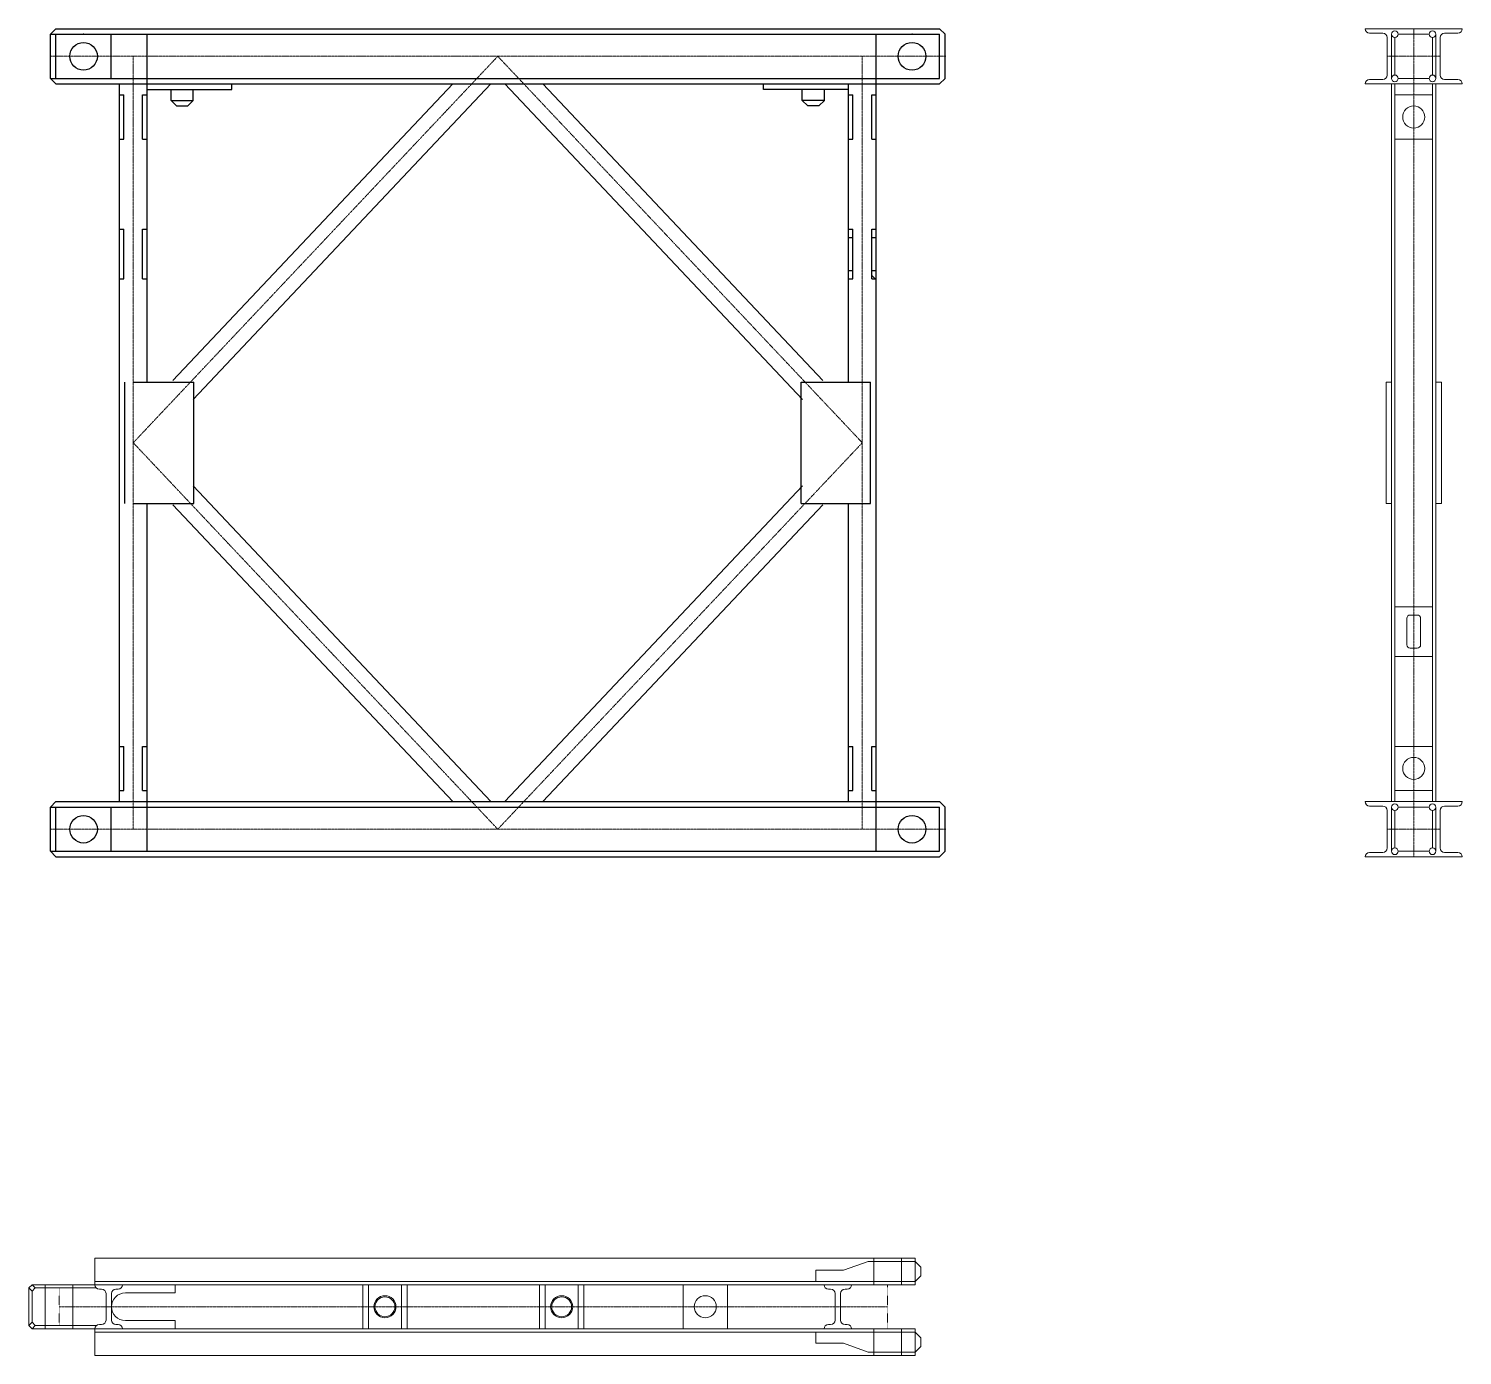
# Model space of a CAD drawing. Header units: millimetres. Extents: x 0 to 76984, y 0 to 13707.
# Drawn here: x 19478 to 22073, y 10974 to 13377 of the extents above; entities that cross this region are included whole.
import ezdxf

# ---------------------------------------------------------------- set-up
doc = ezdxf.new("R2010")
doc.units = ezdxf.units.MM
doc.linetypes.add('CENTER', pattern=[2, 1.25, -0.25, 0.25, -0.25])
for name, color, linetype, lineweight in [('2细实线', 5, 'Continuous', 18), ('3中心线', 6, 'CENTER', 18), ('5文本', 4, 'Continuous', 18), ('中心线', 6, 'CENTER', 9), ('粗实线', 1, 'Continuous', 30)]:
    doc.layers.add(name, color=color, linetype=linetype, lineweight=lineweight)

# ---------------------------------------------------------------- blocks, each defined once
blk = doc.blocks.new('1.5m贝雷block', base_point=(323.6, 3698.3, 0))
at = {"layer": '粗实线', "ltscale": 0.05}
h = blk.add_hatch(dxfattribs=at)
h.set_pattern_fill('ANSI31', color=256, scale=26.667, angle=89.484, style=0)
h.paths.add_polyline_path([(1716.6, 3295.3), (1708.6, 3295.3), (1708.6, 3310.3), (1716.6, 3310.3)])
h.paths.add_polyline_path([(1716.6, 3370.3), (1708.6, 3370.3), (1708.6, 3385.3), (1716.6, 3385.3)])
h.paths.add_polyline_path([(1758.6, 3295.3), (1750.6, 3295.3), (1750.6, 3310.3), (1758.6, 3310.3)])
h.paths.add_polyline_path([(1758.6, 3370.3), (1750.6, 3370.3), (1750.6, 3385.3), (1758.6, 3385.3)])
at = {"layer": '中心线'}
for p, q in [((1883.6, 3698.3, 0), (263.6, 3698.3, 0)), ((413.6, 3698.3, 0), (413.6, 2298.3, 0)), ((1073.6, 3698.3, 0), (413.6, 2998.3, 0)), ((1073.6, 3698.3, 0), (1733.6, 2998.3, 0)), ((1733.6, 3698.3, 0), (1733.6, 2298.3, 0)), ((1073.6, 2298.3, 0), (413.6, 2998.3, 0)), ((1073.6, 2298.3, 0), (1733.6, 2998.3, 0)), ((1883.6, 2298.3, 0), (263.6, 2298.3, 0))]:
    blk.add_line(p, q, dxfattribs=at)
at = {"layer": '粗实线', "ltscale": 0.1}
for p, q in [((263.6, 3738.3, 0), (273.6, 3748.3, 0)), ((263.6, 3738.3, 0), (1873.6, 3738.3, 0)), ((263.6, 3658.3, 0), (263.6, 3738.3, 0)), ((273.6, 3748.3, 0), (1873.6, 3748.3, 0)), ((273.6, 3658.3, 0), (273.6, 3738.3, 0)), ((373.6, 3658.3, 0), (373.6, 3738.3, 0)), ((1873.6, 3748.3, 0), (1883.6, 3738.3, 0)), ((1873.6, 3658.3, 0), (1873.6, 3738.3, 0)), ((1883.6, 3658.3, 0), (1883.6, 3738.3, 0)), ((263.6, 3658.3, 0), (1873.6, 3658.3, 0)), ((263.6, 3658.3, 0), (273.6, 3648.3, 0)), ((273.6, 3648.3, 0), (1873.6, 3648.3, 0)), ((438.6, 3638.3, 0), (592.2, 3638.3, 0)), ((1708.6, 3638.3, 0), (1554.9, 3638.3, 0)), ((1873.6, 3648.3, 0), (1883.6, 3658.3, 0)), ((388.6, 3628.3, 0), (396.6, 3628.3, 0)), ((430.6, 3628.3, 0), (438.6, 3628.3, 0)), ((482.2, 3618.3, 0), (522.2, 3618.3, 0)), ((492.2, 3608.3, 0), (512.2, 3608.3, 0)), ((1664.9, 3618.3, 0), (1624.9, 3618.3, 0)), ((1654.9, 3608.3, 0), (1634.9, 3608.3, 0)), ((1708.6, 3628.3, 0), (1716.6, 3628.3, 0)), ((1750.6, 3628.3, 0), (1758.6, 3628.3, 0)), ((388.6, 3548.3, 0), (396.6, 3548.3, 0)), ((430.6, 3548.3, 0), (438.6, 3548.3, 0)), ((1708.6, 3548.3, 0), (1716.6, 3548.3, 0)), ((1750.6, 3548.3, 0), (1758.6, 3548.3, 0)), ((388.6, 3385.3, 0), (396.6, 3385.3, 0)), ((430.6, 3385.3, 0), (438.6, 3385.3, 0)), ((1708.6, 3385.3, 0), (1716.6, 3385.3, 0)), ((1750.6, 3385.3, 0), (1758.6, 3385.3, 0)), ((1708.6, 3370.3, 0), (1716.6, 3370.3, 0)), ((1750.6, 3370.3, 0), (1758.6, 3370.3, 0)), ((1708.6, 3310.3, 0), (1716.6, 3310.3, 0)), ((1750.6, 3310.3, 0), (1758.6, 3310.3, 0)), ((388.6, 3295.3, 0), (396.6, 3295.3, 0)), ((430.6, 3295.3, 0), (438.6, 3295.3, 0)), ((1708.6, 3295.3, 0), (1716.6, 3295.3, 0)), ((1750.6, 3295.3, 0), (1758.6, 3295.3, 0)), ((388.6, 2448.3, 0), (396.6, 2448.3, 0)), ((430.6, 2448.3, 0), (438.6, 2448.3, 0)), ((1708.6, 2448.3, 0), (1716.6, 2448.3, 0)), ((1750.6, 2448.3, 0), (1758.6, 2448.3, 0)), ((388.6, 2368.3, 0), (396.6, 2368.3, 0)), ((430.6, 2368.3, 0), (438.6, 2368.3, 0)), ((1708.6, 2368.3, 0), (1716.6, 2368.3, 0)), ((1750.6, 2368.3, 0), (1758.6, 2368.3, 0)), ((263.6, 2338.3, 0), (273.6, 2348.3, 0)), ((263.6, 2338.3, 0), (1873.6, 2338.3, 0)), ((263.6, 2258.3, 0), (263.6, 2338.3, 0)), ((273.6, 2348.3, 0), (1873.6, 2348.3, 0)), ((273.6, 2258.3, 0), (273.6, 2338.3, 0)), ((373.6, 2258.3, 0), (373.6, 2338.3, 0)), ((1873.6, 2348.3, 0), (1883.6, 2338.3, 0)), ((1873.6, 2258.3, 0), (1873.6, 2338.3, 0)), ((1883.6, 2258.3, 0), (1883.6, 2338.3, 0)), ((263.6, 2258.3, 0), (1873.6, 2258.3, 0)), ((263.6, 2258.3, 0), (273.6, 2248.3, 0)), ((1873.6, 2248.3, 0), (1883.6, 2258.3, 0)), ((273.6, 2248.3, 0), (1873.6, 2248.3, 0))]:
    blk.add_line(p, q, dxfattribs=at)
at = {"layer": '粗实线', "ltscale": 0.05}
for p, q in [((438.6, 3108.3, 0), (438.6, 3738.3, 0)), ((1758.6, 2258.3, 0), (1758.6, 3738.3, 0)), ((388.6, 2348.3, 0), (388.6, 3648.3, 0)), ((482.2, 3618.3, 0), (482.2, 3638.3, 0)), ((485.2, 3110.8, 0), (992.1, 3648.3, 0)), ((521.8, 3076.7, 0), (1060.8, 3648.3, 0)), ((522.2, 3618.3, 0), (522.2, 3638.3, 0)), ((592.2, 3638.3, 0), (592.2, 3648.3, 0)), ((1625.3, 3076.7, 0), (1086.4, 3648.3, 0)), ((1661.9, 3110.8, 0), (1155.1, 3648.3, 0)), ((1554.9, 3638.3, 0), (1554.9, 3648.3, 0)), ((1624.9, 3618.3, 0), (1624.9, 3638.3, 0)), ((1664.9, 3618.3, 0), (1664.9, 3638.3, 0)), ((1708.6, 3108.3, 0), (1708.6, 3648.3, 0)), ((1708.6, 3638.3, 0), (1708.6, 3648.3, 0)), ((396.6, 3548.3, 0), (396.6, 3628.3, 0)), ((430.6, 3548.3, 0), (430.6, 3628.3, 0)), ((492.2, 3608.3, 0), (482.2, 3618.3, 0)), ((512.2, 3608.3, 0), (522.2, 3618.3, 0)), ((1634.9, 3608.3, 0), (1624.9, 3618.3, 0)), ((1654.9, 3608.3, 0), (1664.9, 3618.3, 0)), ((1716.6, 3548.3, 0), (1716.6, 3628.3, 0)), ((1750.6, 3548.3, 0), (1750.6, 3628.3, 0)), ((396.6, 3295.3, 0), (396.6, 3385.3, 0)), ((430.6, 3295.3, 0), (430.6, 3385.3, 0)), ((1716.6, 3295.3, 0), (1716.6, 3385.3, 0)), ((1750.6, 3295.3, 0), (1750.6, 3385.3, 0)), ((398.6, 2888.3, 0), (398.6, 3108.3, 0)), ((413.6, 3108.3, 0), (523.6, 3108.3, 0)), ((523.6, 2888.3, 0), (523.6, 3108.3, 0)), ((1622.8, 2888.3, 0), (1622.8, 3108.3, 0)), ((1622.8, 3108.3, 0), (1748.6, 3108.3, 0)), ((1748.6, 2888.3, 0), (1748.6, 3108.3, 0)), ((521.8, 2920, 0), (1060.8, 2348.3, 0)), ((1625.3, 2920, 0), (1086.4, 2348.3, 0)), ((413.6, 2888.3, 0), (523.6, 2888.3, 0)), ((438.6, 2258.3, 0), (438.6, 2888.3, 0)), ((485.2, 2885.9, 0), (992.1, 2348.3, 0)), ((1661.9, 2885.9, 0), (1155.1, 2348.3, 0)), ((1622.8, 2888.3, 0), (1748.6, 2888.3, 0)), ((1708.6, 2348.3, 0), (1708.6, 2888.3, 0)), ((396.6, 2368.3, 0), (396.6, 2448.3, 0)), ((430.6, 2368.3, 0), (430.6, 2448.3, 0)), ((1716.6, 2368.3, 0), (1716.6, 2448.3, 0)), ((1750.6, 2368.3, 0), (1750.6, 2448.3, 0))]:
    blk.add_line(p, q, dxfattribs=at)
for centre in [(323.6, 3698.3, 0), (1823.6, 3698.3, 0), (323.6, 2298.3, 0), (1823.6, 2298.3, 0)]:
    blk.add_circle(centre, 25, dxfattribs=at)
for p in [(323.6, 3738.3, 0), (1823.6, 3738.3, 0), (1883.6, 3698.3, 0), (1883.6, 2298.3, 0)]:
    blk.add_point(p, dxfattribs=at)
blk = doc.blocks.new('1.5m贝雷平面block', base_point=(1819.2, 1581.8, 0))
at = {"layer": '2细实线', "color": 6, "lineweight": 5, "ltscale": 0.05, "extrusion": (1.00578e-09, 6.88475e-11, 1)}
for p, q in [((1884.2, 1669.8, 0), (1884.2, 1621.8, 0)), ((2298.8, 1669.8, 0), (1884.2, 1669.8, 0)), ((3369.2, 1669.8, 0), (2298.8, 1669.8, 0)), ((3284.2, 1663.8, 0), (3239.2, 1647.8, 0)), ((3369.2, 1663.8, 0), (3284.2, 1663.8, 0)), ((3294.2, 1669.8, 0), (3294.2, 1621.8, 0)), ((3344.2, 1669.8, 0), (3344.2, 1621.8, 0)), ((3369.2, 1621.8, 0), (3369.2, 1669.8, 0)), ((3379.2, 1653.8, 0), (3369.2, 1663.8, 0)), ((3239.2, 1647.8, 0), (3189.2, 1647.8, 0)), ((3189.2, 1647.8, 0), (3189.2, 1627.8, 0)), ((3379.2, 1637.8, 0), (3369.2, 1627.8, 0)), ((3379.2, 1637.8, 0), (3379.2, 1653.8, 0)), ((1764.2, 1615.8, 0), (1770.2, 1621.8, 0)), ((1770.2, 1609.8, 0), (1764.2, 1615.8, 0)), ((1764.2, 1547.8, 0), (1764.2, 1615.8, 0)), ((1776.2, 1615.8, 0), (1770.2, 1621.8, 0)), ((2298.8, 1621.8, 0), (1770.2, 1621.8, 0)), ((1770.2, 1609.8, 0), (1776.2, 1615.8, 0)), ((1770.2, 1553.8, 0), (1770.2, 1609.8, 0)), ((1886.9, 1615.8, 0), (1776.2, 1615.8, 0)), ((1794.2, 1541.8, 0), (1794.2, 1621.8, 0)), ((1844.2, 1541.8, 0), (1844.2, 1621.8, 0)), ((3369.2, 1627.8, 0), (1884.2, 1627.8, 0)), ((1896.2, 1613.8, 0), (1892.2, 1613.8, 0)), ((1926.2, 1613.8, 0), (1922.2, 1613.8, 0)), ((2029.2, 1621.8, 0), (2029.2, 1606.8, 0)), ((3369.2, 1621.8, 0), (2298.8, 1621.8, 0)), ((2369.2, 1541.8, 0), (2369.2, 1621.8, 0)), ((2379.2, 1541.8, 0), (2379.2, 1621.8, 0)), ((2439.2, 1541.8, 0), (2439.2, 1621.8, 0)), ((2449.2, 1541.8, 0), (2449.2, 1621.8, 0)), ((2689.2, 1541.8, 0), (2689.2, 1621.8, 0)), ((2699.2, 1541.8, 0), (2699.2, 1621.8, 0)), ((2759.2, 1541.8, 0), (2759.2, 1621.8, 0)), ((2769.2, 1541.8, 0), (2769.2, 1621.8, 0)), ((2949.2, 1541.8, 0), (2949.2, 1621.8, 0)), ((3029.2, 1541.8, 0), (3029.2, 1621.8, 0)), ((3216.2, 1613.8, 0), (3212.2, 1613.8, 0)), ((3246.2, 1613.8, 0), (3242.2, 1613.8, 0)), ((1904.2, 1557.8, 0), (1904.2, 1605.8, 0)), ((1914.2, 1557.8, 0), (1914.2, 1605.8, 0)), ((1939.2, 1606.8, 0), (2029.2, 1606.8, 0)), ((3224.2, 1557.8, 0), (3224.2, 1605.8, 0)), ((3234.2, 1557.8, 0), (3234.2, 1605.8, 0)), ((1770.2, 1553.8, 0), (1764.2, 1547.8, 0)), ((1770.2, 1541.8, 0), (1764.2, 1547.8, 0)), ((1776.2, 1547.8, 0), (1770.2, 1553.8, 0)), ((1776.2, 1547.8, 0), (1770.2, 1541.8, 0)), ((2298.8, 1541.8, 0), (1770.2, 1541.8, 0)), ((1886.9, 1547.8, 0), (1776.2, 1547.8, 0)), ((1884.2, 1541.8, 0), (1884.2, 1493.8, 0)), ((3369.2, 1535.8, 0), (1884.2, 1535.8, 0)), ((1896.2, 1549.8, 0), (1892.2, 1549.8, 0)), ((1926.2, 1549.8, 0), (1922.2, 1549.8, 0)), ((1939.2, 1556.8, 0), (2029.2, 1556.8, 0)), ((2029.2, 1556.8, 0), (2029.2, 1541.8, 0)), ((3369.2, 1541.8, 0), (2298.8, 1541.8, 0)), ((3189.2, 1515.8, 0), (3189.2, 1535.8, 0)), ((3216.2, 1549.8, 0), (3212.2, 1549.8, 0)), ((3246.2, 1549.8, 0), (3242.2, 1549.8, 0)), ((3294.2, 1493.8, 0), (3294.2, 1541.8, 0)), ((3344.2, 1493.8, 0), (3344.2, 1541.8, 0)), ((3369.2, 1493.8, 0), (3369.2, 1541.8, 0)), ((3379.2, 1525.8, 0), (3369.2, 1535.8, 0)), ((3239.2, 1515.8, 0), (3189.2, 1515.8, 0)), ((3284.2, 1499.8, 0), (3239.2, 1515.8, 0)), ((3379.2, 1509.8, 0), (3369.2, 1499.8, 0)), ((3379.2, 1509.8, 0), (3379.2, 1525.8, 0)), ((2298.8, 1493.8), (1884.2, 1493.8, 0)), ((3369.2, 1493.8, 0), (2298.8, 1493.8)), ((3369.2, 1499.8, 0), (3284.2, 1499.8, 0))]:
    blk.add_line(p, q, dxfattribs=at)
for centre, radius in [((2409.2, 1581.8, 0), 20), ((2409.2, 1581.8, 0), 18), ((2729.2, 1581.8, 0), 20), ((2729.2, 1581.8, 0), 18), ((2989.2, 1581.8, 0), 20)]:
    blk.add_circle(centre, radius, dxfattribs=at)
for centre, radius, start, end in [((1892.2, 1621.8, 0), 8, 180, 270), ((1896.2, 1605.8, 0), 8, 0, 90), ((1922.2, 1605.8, 0), 8, 90, 180), ((1926.2, 1621.8, 0), 8, 270, 0), ((3212.2, 1621.8, 0), 8, 180, 270), ((3216.2, 1605.8, 0), 8, 0, 90), ((3242.2, 1605.8, 0), 8, 90, 180), ((3246.2, 1621.8, 0), 8, 270, 0), ((1939.2, 1581.8, 0), 25, 90, 270), ((1896.2, 1557.8, 0), 8, 270, 0), ((1922.2, 1557.8, 0), 8, 180, 270), ((3216.2, 1557.8, 0), 8, 270, 0), ((3242.2, 1557.8, 0), 8, 180, 270), ((1892.2, 1541.8, 0), 8, 90, 180), ((1926.2, 1541.8, 0), 8, 0, 90), ((3212.2, 1541.8, 0), 8, 90, 180), ((3246.2, 1541.8, 0), 8, 0, 90)]:
    blk.add_arc(centre, radius, start, end, dxfattribs=at)
at = {"layer": '3中心线', "ltscale": 0.05, "extrusion": (1.00578e-09, 6.88475e-11, 1)}
for p, q in [((1819.2, 1547.8, 0), (1819.2, 1615.8, 0)), ((3319.2, 1541.8, 0), (3319.2, 1621.8, 0))]:
    blk.add_line(p, q, dxfattribs=at)
at = {"layer": '3中心线', "extrusion": (1.00578e-09, 6.88475e-11, 1)}
blk.add_line((3319.2, 1581.8, 0), (1819.2, 1581.8, 0), dxfattribs=at)
blk = doc.blocks.new('1.5m贝雷立面block', base_point=(2413.3, 3698.3, 0))
at = {"layer": '2细实线', "color": 6, "lineweight": 13}
for p, q in [((2453.3, 3748.3, 0), (2325.3, 3748.3, 0)), ((2501.3, 3748.3, 0), (2325.3, 3748.3, 0)), ((2333.3, 3740.3, 0), (2357.3, 3740.3, 0)), ((2373.3, 3738.3, 0), (2373.3, 3658.3, 0)), ((2441.3, 3738.3, 0), (2385.3, 3738.3, 0)), ((2453.3, 3738.3, 0), (2453.3, 3658.3, 0)), ((2493.3, 3740.3, 0), (2469.3, 3740.3, 0)), ((2365.3, 3732.3, 0), (2365.3, 3664.3, 0)), ((2379.3, 3732.3, 0), (2379.3, 3664.3, 0)), ((2447.3, 3732.3, 0), (2447.3, 3664.3, 0)), ((2461.3, 3732.3, 0), (2461.3, 3664.3, 0)), ((2373.3, 3648.3, 0), (2325.3, 3648.3, 0)), ((2325.3, 3648.3, 0), (2325.3, 3648.3, 0)), ((2357.3, 3656.3, 0), (2333.3, 3656.3, 0)), ((2373.3, 3648.3, 0), (2373.3, 2348.3, 0)), ((2453.3, 3648.3, 0), (2373.3, 3648.3, 0)), ((2379.3, 3648.3, 0), (2379.3, 2348.3, 0)), ((2441.3, 3658.3, 0), (2385.3, 3658.3, 0)), ((2447.3, 3648.3, 0), (2447.3, 2348.3, 0)), ((2453.3, 3648.3, 0), (2453.3, 2348.3, 0)), ((2453.3, 3648.3, 0), (2501.3, 3648.3, 0)), ((2469.3, 3656.3, 0), (2493.3, 3656.3, 0)), ((2501.3, 3648.3, 0), (2501.3, 3648.3, 0)), ((2447.3, 3628.3, 0), (2379.3, 3628.3, 0)), ((2447.3, 3548.3, 0), (2379.3, 3548.3, 0)), ((2373.3, 3108.3, 0), (2363.3, 3108.3, 0)), ((2363.3, 3108.3, 0), (2363.3, 2888.3, 0)), ((2463.3, 3108.3, 0), (2453.3, 3108.3, 0)), ((2463.3, 3108.3, 0), (2463.3, 2888.3, 0)), ((2373.3, 2888.3, 0), (2363.3, 2888.3, 0)), ((2463.3, 2888.3, 0), (2453.3, 2888.3, 0)), ((2447.3, 2701.3, 0), (2379.3, 2701.3, 0)), ((2400.8, 2680.3, 0), (2400.8, 2632.3, 0)), ((2419.8, 2686.3, 0), (2406.8, 2686.3, 0)), ((2425.8, 2680.3, 0), (2425.8, 2632.3, 0)), ((2419.8, 2626.3, 0), (2406.8, 2626.3, 0)), ((2447.3, 2611.3, 0), (2379.3, 2611.3, 0)), ((2447.3, 2448.3, 0), (2379.3, 2448.3, 0)), ((2447.3, 2368.3, 0), (2379.3, 2368.3, 0)), ((2325.3, 2348.3, 0), (2373.3, 2348.3, 0)), ((2325.3, 2348.3, 0), (2325.3, 2348.3, 0)), ((2333.3, 2340.3, 0), (2357.3, 2340.3, 0)), ((2501.3, 2348.3, 0), (2373.3, 2348.3, 0)), ((2373.3, 2338.3, 0), (2373.3, 2258.3, 0)), ((2441.3, 2338.3, 0), (2385.3, 2338.3, 0)), ((2453.3, 2338.3, 0), (2453.3, 2258.3, 0)), ((2493.3, 2340.3, 0), (2469.3, 2340.3, 0)), ((2501.3, 2348.3, 0), (2501.3, 2348.3, 0)), ((2365.3, 2332.3, 0), (2365.3, 2264.3, 0)), ((2379.3, 2332.3, 0), (2379.3, 2264.3, 0)), ((2447.3, 2332.3, 0), (2447.3, 2264.3, 0)), ((2461.3, 2332.3, 0), (2461.3, 2264.3, 0)), ((2441.3, 2258.3, 0), (2385.3, 2258.3, 0)), ((2373.3, 2248.3, 0), (2325.3, 2248.3, 0)), ((2325.3, 2248.3, 0), (2325.3, 2248.3, 0)), ((2373.3, 2248.3, 0), (2325.3, 2248.3, 0)), ((2325.3, 2248.3, 0), (2373.3, 2248.3, 0)), ((2325.3, 2248.3, 0), (2325.3, 2248.3, 0)), ((2357.3, 2256.3, 0), (2333.3, 2256.3, 0)), ((2453.3, 2248.3, 0), (2373.3, 2248.3, 0)), ((2453.3, 2248.3, 0), (2373.3, 2248.3, 0)), ((2453.3, 2248.3, 0), (2373.3, 2248.3, 0)), ((2453.3, 2248.3, 0), (2501.3, 2248.3, 0)), ((2453.3, 2248.3, 0), (2501.3, 2248.3, 0)), ((2501.3, 2248.3, 0), (2453.3, 2248.3, 0)), ((2469.3, 2256.3, 0), (2493.3, 2256.3, 0)), ((2501.3, 2248.3, 0), (2501.3, 2248.3, 0)), ((2501.3, 2248.3, 0), (2501.3, 2248.3, 0)), ((2501.3, 2248.3, 0), (2501.3, 2248.3, 0))]:
    blk.add_line(p, q, dxfattribs=at)
for centre, radius in [((2379.3, 3738.3, 0), 6), ((2447.3, 3738.3, 0), 6), ((2379.3, 3658.3, 0), 6), ((2447.3, 3658.3, 0), 6), ((2413.3, 3588.3, 0), 20), ((2413.3, 2408.3, 0), 20), ((2379.3, 2338.3, 0), 6), ((2447.3, 2338.3, 0), 6), ((2379.3, 2258.3, 0), 6), ((2447.3, 2258.3, 0), 6)]:
    blk.add_circle(centre, radius, dxfattribs=at)
for centre, radius, start, end in [((2333.3, 3748.3, 0), 8, 180, 270), ((2357.3, 3732.3, 0), 8, 0, 90), ((2469.3, 3732.3, 0), 8, 90, 180), ((2493.3, 3748.3, 0), 8, 270, 0), ((2357.3, 3664.3, 0), 8, 270, 0), ((2469.3, 3664.3, 0), 8, 180, 270), ((2333.3, 3648.3, 0), 8, 90, 180), ((2493.3, 3648.3, 0), 8, 0, 90), ((2406.8, 2680.3, 0), 6, 90, 180), ((2419.8, 2680.3, 0), 6, 0, 90), ((2406.8, 2632.3, 0), 6, 180, 270), ((2419.8, 2632.3, 0), 6, 270, 0), ((2333.3, 2348.3, 0), 8, 180, 270), ((2357.3, 2332.3, 0), 8, 0, 90), ((2469.3, 2332.3, 0), 8, 90, 180), ((2493.3, 2348.3, 0), 8, 270, 0), ((2357.3, 2264.3, 0), 8, 270, 0), ((2469.3, 2264.3, 0), 8, 180, 270), ((2333.3, 2248.3, 0), 8, 90, 180), ((2493.3, 2248.3, 0), 8, 0, 90)]:
    blk.add_arc(centre, radius, start, end, dxfattribs=at)
at = {"layer": '3中心线', "lineweight": 13}
for p, q in [((2413.3, 3748.3, 0), (2413.3, 2248.3, 0)), ((2461.3, 3698.3, 0), (2365.3, 3698.3, 0)), ((2461.3, 2298.3, 0), (2365.3, 2298.3, 0))]:
    blk.add_line(p, q, dxfattribs=at)

msp = doc.modelspace()

# ---------------------------------------------------------------- block references
at = {"layer": '5文本'}
for name, p in [('1.5m贝雷block', (19577.1, 13327.1, 0)), ('1.5m贝雷立面block', (21985.5, 13327.1, 0)), ('1.5m贝雷平面block', (19532.8, 11062.1, 0))]:
    msp.add_blockref(name, p, dxfattribs=at)

doc.saveas('drawing.dxf')
